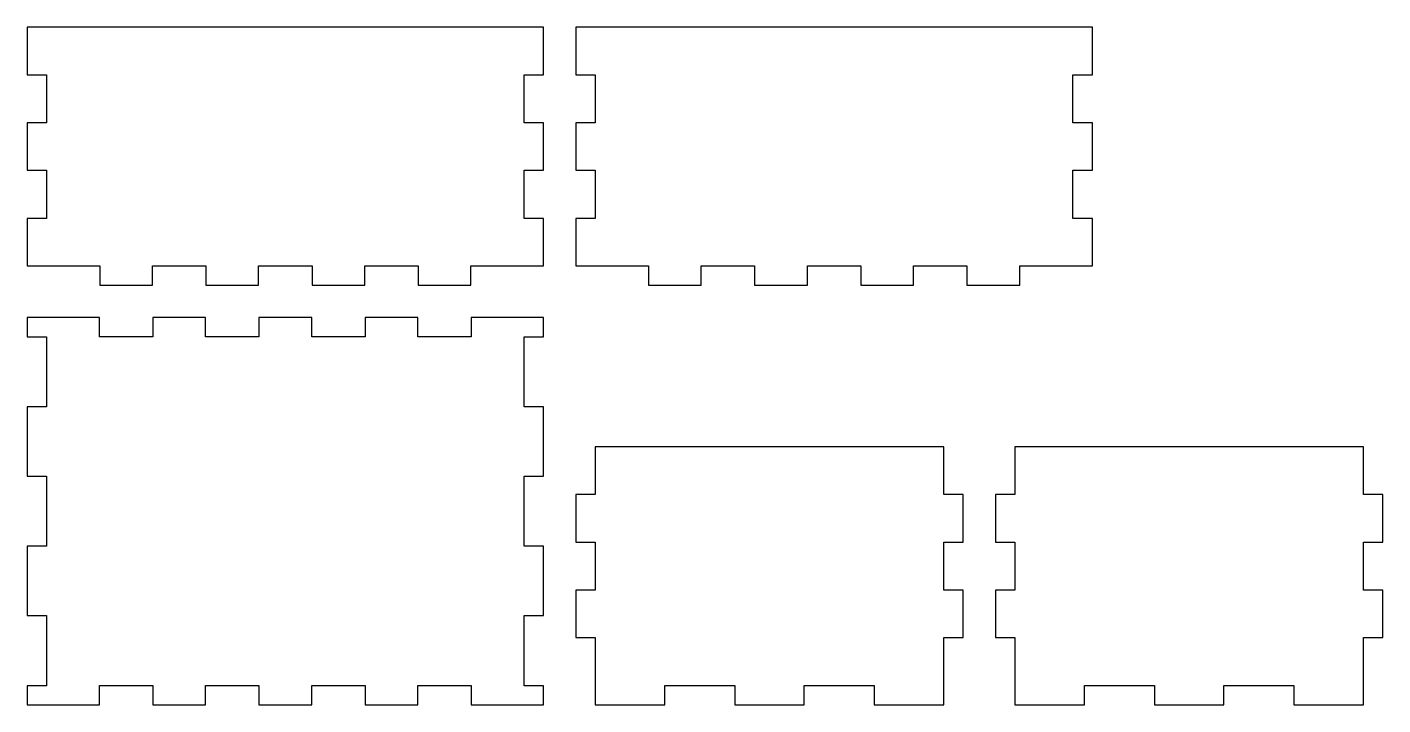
# Model space of a CAD drawing. Header units: metres. Extents: x 0 to 210, y 0 to 105.
import ezdxf

# ---------------------------------------------------------------- set-up
doc = ezdxf.new("R2010")
doc.units = ezdxf.units.M

msp = doc.modelspace()

# ---------------------------------------------------------------- linework, layer by layer
for p, q in [((80, 105), (0, 105)), ((0, 105), (0, 97.625)), ((80, 97.625), (80, 105)), ((165, 105), (85, 105)), ((85, 105), (85, 97.625)), ((165, 97.625), (165, 105)), ((0, 97.625), (3, 97.625)), ((3, 97.625), (3, 90.175)), ((77, 90.175), (77, 97.625)), ((77, 97.625), (80, 97.625)), ((85, 97.625), (88, 97.625)), ((88, 97.625), (88, 90.175)), ((162, 90.175), (162, 97.625)), ((162, 97.625), (165, 97.625)), ((3, 90.175), (0, 90.175)), ((0, 90.175), (0, 82.825)), ((80, 90.175), (77, 90.175)), ((80, 82.825), (80, 90.175)), ((88, 90.175), (85, 90.175)), ((85, 90.175), (85, 82.825)), ((165, 90.175), (162, 90.175)), ((165, 82.825), (165, 90.175)), ((0, 82.825), (3, 82.825)), ((3, 82.825), (3, 75.375)), ((77, 75.375), (77, 82.825)), ((77, 82.825), (80, 82.825)), ((85, 82.825), (88, 82.825)), ((88, 82.825), (88, 75.375)), ((162, 75.375), (162, 82.825)), ((162, 82.825), (165, 82.825)), ((3, 75.375), (0, 75.375)), ((0, 75.375), (0, 68)), ((80, 75.375), (77, 75.375)), ((80, 68), (80, 75.375)), ((88, 75.375), (85, 75.375)), ((85, 75.375), (85, 68)), ((165, 75.375), (162, 75.375)), ((165, 68), (165, 75.375)), ((0, 68), (11.2472, 68)), ((11.2472, 68), (11.2472, 65)), ((19.4194, 68), (27.6917, 68)), ((19.4194, 65), (19.4194, 68)), ((27.6917, 68), (27.6917, 65)), ((35.8639, 65), (35.8639, 68)), ((35.8639, 68), (44.1361, 68)), ((44.1361, 68), (44.1361, 65)), ((52.3083, 65), (52.3083, 68)), ((52.3083, 68), (60.5806, 68)), ((60.5806, 68), (60.5806, 65)), ((68.7528, 65), (68.7528, 68)), ((68.7528, 68), (80, 68)), ((85, 68), (96.2472, 68)), ((96.2472, 68), (96.2472, 65)), ((104.419, 68), (112.692, 68)), ((104.419, 65), (104.419, 68)), ((112.692, 68), (112.692, 65)), ((120.864, 65), (120.864, 68)), ((120.864, 68), (129.136, 68)), ((129.136, 68), (129.136, 65)), ((137.308, 65), (137.308, 68)), ((137.308, 68), (145.581, 68)), ((145.581, 68), (145.581, 65)), ((153.753, 65), (153.753, 68)), ((153.753, 68), (165, 68)), ((11.2472, 65), (19.4194, 65)), ((27.6917, 65), (35.8639, 65)), ((44.1361, 65), (52.3083, 65)), ((60.5806, 65), (68.7528, 65)), ((96.2472, 65), (104.419, 65)), ((112.692, 65), (120.864, 65)), ((129.136, 65), (137.308, 65)), ((145.581, 65), (153.753, 65)), ((11.1972, 60), (0, 60)), ((0, 60), (0, 57.025)), ((11.1972, 57), (11.1972, 60)), ((27.6417, 60), (19.4694, 60)), ((19.4694, 60), (19.4694, 57)), ((27.6417, 57), (27.6417, 60)), ((44.0861, 60), (35.9139, 60)), ((35.9139, 60), (35.9139, 57)), ((44.0861, 57), (44.0861, 60)), ((60.5305, 60), (52.3583, 60)), ((52.3583, 60), (52.3583, 57)), ((60.5305, 57), (60.5305, 60)), ((80, 60), (68.8028, 60)), ((68.8028, 60), (68.8028, 57)), ((80, 57.025), (80, 60)), ((0, 57.025), (3, 57.025)), ((3, 57.025), (3, 46.175)), ((19.4694, 57), (11.1972, 57)), ((35.9139, 57), (27.6417, 57)), ((52.3583, 57), (44.0861, 57)), ((68.8028, 57), (60.5305, 57)), ((77, 46.175), (77, 57.025)), ((77, 57.025), (80, 57.025)), ((3, 46.175), (0, 46.175)), ((0, 46.175), (0, 35.425)), ((80, 46.175), (77, 46.175)), ((80, 35.425), (80, 46.175)), ((142, 40), (88, 40)), ((88, 40), (88, 32.575)), ((142, 32.575), (142, 40)), ((207, 40), (153, 40)), ((153, 40), (153, 32.575)), ((207, 32.575), (207, 40)), ((0, 35.425), (3, 35.425)), ((3, 35.425), (3, 24.575)), ((77, 24.575), (77, 35.425)), ((77, 35.425), (80, 35.425)), ((88, 32.575), (85, 32.575)), ((85, 32.575), (85, 25.225)), ((145, 32.575), (142, 32.575)), ((145, 25.225), (145, 32.575)), ((153, 32.575), (150, 32.575)), ((150, 32.575), (150, 25.225)), ((210, 32.575), (207, 32.575)), ((210, 25.225), (210, 32.575)), ((85, 25.225), (88, 25.225)), ((88, 25.225), (88, 17.775)), ((142, 17.775), (142, 25.225)), ((142, 25.225), (145, 25.225)), ((150, 25.225), (153, 25.225)), ((153, 25.225), (153, 17.775)), ((207, 17.775), (207, 25.225)), ((207, 25.225), (210, 25.225)), ((3, 24.575), (0, 24.575)), ((0, 24.575), (0, 13.825)), ((80, 24.575), (77, 24.575)), ((80, 13.825), (80, 24.575)), ((88, 17.775), (85, 17.775)), ((85, 17.775), (85, 10.425)), ((145, 17.775), (142, 17.775)), ((145, 10.425), (145, 17.775)), ((153, 17.775), (150, 17.775)), ((150, 17.775), (150, 10.425)), ((210, 17.775), (207, 17.775)), ((210, 10.425), (210, 17.775)), ((0, 13.825), (3, 13.825)), ((3, 13.825), (3, 2.975)), ((77, 2.975), (77, 13.825)), ((77, 13.825), (80, 13.825)), ((85, 10.425), (88, 10.425)), ((88, 10.425), (88, 0)), ((142, 0), (142, 10.425)), ((142, 10.425), (145, 10.425)), ((150, 10.425), (153, 10.425)), ((153, 10.425), (153, 0)), ((207, 0), (207, 10.425)), ((207, 10.425), (210, 10.425)), ((3, 2.975), (0, 2.975)), ((0, 2.975), (0, 0)), ((11.1972, 3), (19.4694, 3)), ((11.1972, 0), (11.1972, 3)), ((19.4694, 3), (19.4694, 0)), ((27.6417, 0), (27.6417, 3)), ((27.6417, 3), (35.9139, 3)), ((35.9139, 3), (35.9139, 0)), ((44.0861, 0), (44.0861, 3)), ((44.0861, 3), (52.3583, 3)), ((52.3583, 3), (52.3583, 0)), ((60.5305, 0), (60.5305, 3)), ((60.5305, 3), (68.8028, 3)), ((68.8028, 3), (68.8028, 0)), ((80, 2.975), (77, 2.975)), ((80, 0), (80, 2.975)), ((98.775, 3), (109.625, 3)), ((98.775, 0), (98.775, 3)), ((109.625, 3), (109.625, 0)), ((120.375, 0), (120.375, 3)), ((120.375, 3), (131.225, 3)), ((131.225, 3), (131.225, 0)), ((163.775, 3), (174.625, 3)), ((163.775, 0), (163.775, 3)), ((174.625, 3), (174.625, 0)), ((185.375, 0), (185.375, 3)), ((185.375, 3), (196.225, 3)), ((196.225, 3), (196.225, 0)), ((0, 0), (11.1972, 0)), ((19.4694, 0), (27.6417, 0)), ((35.9139, 0), (44.0861, 0)), ((52.3583, 0), (60.5305, 0)), ((68.8028, 0), (80, 0)), ((88, 0), (98.775, 0)), ((109.625, 0), (120.375, 0)), ((131.225, 0), (142, 0)), ((153, 0), (163.775, 0)), ((174.625, 0), (185.375, 0)), ((196.225, 0), (207, 0))]:
    msp.add_line(p, q)

doc.saveas('drawing.dxf')
